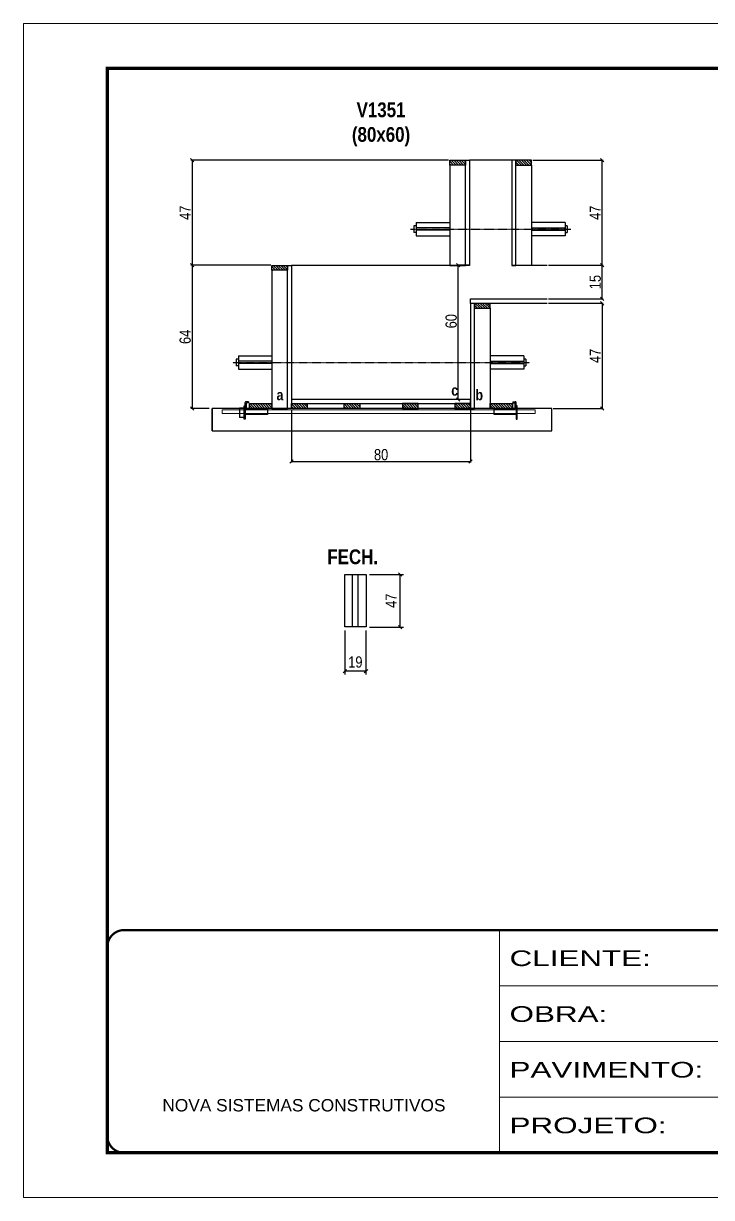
# Model space of a CAD drawing. Extents: x 3309 to 10384, y -2522 to 14608.
# Drawn here: x 3309 to 3925, y 3221 to 4271 of the extents above; entities that cross this region are included whole.
import ezdxf

# ---------------------------------------------------------------- set-up
doc = ezdxf.new("R2010")
doc.units = 0
for name, pattern in [('CONTINUO', [0]), ('DASHED', [0.75, 0.5, -0.25]), ('HIDDEN', [0.375, 0.25, -0.125])]:
    doc.linetypes.add(name, pattern=pattern)
for name, color, linetype in [('barrote', 251, 'Continuous'), ('COTA', 241, 'Continuous'), ('detalhes', 4, 'Continuous'), ('NOMENCLATURA', 7, 'Continuous'), ('Painéis', 200, 'Continuous'), ('presilha', 1, 'Continuous'), ('SARR_2.2x10', 60, 'Continuous'), ('SARR_2.2x7', 40, 'Continuous'), ('SARR_3.5x7', 81, 'Continuous'), ('TENSOR', 3, 'Continuous')]:
    doc.layers.add(name, color=color, linetype=linetype)
for name, color, linetype, lineweight in [('CONCRETO', 251, 'Continuous', 25), ('Folhas', 255, 'Continuous', 9), ('SARRAFO DE PRESSAO', 251, 'DASHED', 9), ('SCO-___-LAJ', 2, 'Continuous', 0)]:
    doc.layers.add(name, color=color, linetype=linetype, lineweight=lineweight)
doc.styles.add('ARIAL', font='arial.ttf')
doc.styles.add('COTA TECNICA', font='techl___.ttf', dxfattribs={"height": 10})
doc.styles.add('COTA TECNICA 2X', font='techl___.ttf', dxfattribs={"height": 10})
doc.styles.add('TECNICA', font='techb___.ttf', dxfattribs={"height": 10})
doc.styles.add('Tecnologia', font='')
doc.styles.get('Tecnologia').set_extended_font_data('Forgotten Futurist')
doc.dimstyles.new('PAINEL', dxfattribs={"dimtxt": 10, "dimasz": 3, "dimexe": 3, "dimexo": 3, "dimgap": 3, "dimtad": 1, "dimdec": 1, "dimzin": 12, "dimdsep": 46, "dimtxsty": 'COTA TECNICA', "dimblk1": 'OBLIQUE', "dimblk2": 'OBLIQUE', "dimsah": 1, "dimcen": 0.9, "dimclrd": 4, "dimclre": 4, "dimclrt": 240, "dimadec": 1, "dimazin": 3, "dimtfac": 1, "dimtdec": 1, "dimtmove": 0, "dimatfit": 3, "dimfxl": 1, "dimtolj": 1, "dimtzin": 12, "dimarcsym": 0})
doc.dimstyles.new('SECAO', dxfattribs={"dimscale": 0.333333, "dimtxt": 5, "dimasz": 9, "dimexe": 3, "dimexo": 3, "dimgap": 3, "dimtad": 1, "dimdec": 1, "dimlfac": 0.5, "dimzin": 12, "dimdsep": 46, "dimtxsty": 'COTA TECNICA 2X', "dimblk1": 'OBLIQUE', "dimblk2": 'OBLIQUE', "dimsah": 1, "dimcen": 0.9, "dimclrd": 4, "dimclre": 4, "dimclrt": 240, "dimadec": 1, "dimazin": 3, "dimtfac": 1, "dimtdec": 1, "dimtmove": 0, "dimatfit": 3, "dimfxl": 1, "dimtolj": 1, "dimtzin": 12, "dimarcsym": 0})
pattern_1 = [(135, (36831.601, -119585.8097), (-1.122532015, -1.122532015), [])]
pattern_2 = [(135, (36858.1, -119368.2097), (-1.122532015, -1.122532015), [])]

# ---------------------------------------------------------------- blocks, each defined once
blk = doc.blocks.new('9999999999')
at = {"color": 30, "linetype": 'CONTINUO'}
for p, q in [((98564.6, 34230.2), (98564.6, 34429.4)), ((98564.6, 34379.6), (99584, 34379.6)), ((98564.6, 34329.8), (99488, 34329.8)), ((98564.6, 34280), (99488, 34280))]:
    blk.add_line(p, q, dxfattribs=at)
at = {"color": 30, "linetype": 'CONTINUO', "const_width": 2}
blk.add_lwpolyline([(99584, 34230.2), (99584, 34414.4, 0.414214), (99569, 34429.4), (98229, 34429.4, 0.414214), (98214, 34414.4), (98214, 34245.2, 0.414214), (98229, 34230.2), (99584, 34230.2)], format="xyb", dxfattribs=at)
at = {"layer": 'Folhas'}
blk.add_lwpolyline([(98139, 34190.2), (99624, 34190.2), (99624, 35240.2), (98139, 35240.2)], close=True, dxfattribs=at)
at = {"layer": 'Folhas', "color": 30, "const_width": 3}
blk.add_lwpolyline([(98214, 34230.2), (99584, 34230.2), (99584, 35200.2), (98214, 35200.2)], close=True, dxfattribs=at)
at = {"color": 7, "linetype": 'Continuous', "ltscale": 5, "style": 'ARIAL'}
blk.add_text('NOVA SISTEMAS CONSTRUTIVOS', height=11.059, dxfattribs=at).set_placement((98263.2, 34267.2))
at = {"layer": 'Folhas', "color": 7, "style": 'Tecnologia', "width": 1.5}
for s, p in [('CLIENTE:', (98573.7, 34397.2)), ('OBRA:', (98573.7, 34347.3)), ('PAVIMENTO:', (98573.7, 34297.5)), ('PROJETO:', (98573.7, 34247.7))]:
    blk.add_text(s, height=14, dxfattribs=at).set_placement(p)
blk = doc.blocks.new('PRESILHA METÁLICA 1')
at = {"layer": 'presilha'}
for p, q in [((7.5, 10.6), (7.5, 19.9)), ((12, 21), (8.6, 21)), ((9, 11.6), (9, 18.9)), ((12, 19.5), (9.6, 19.5)), ((12, 21), (12, 19.5)), ((0, 13), (6, 13)), ((0, 13), (0, 0)), ((6, 0), (0, 0)), ((6, 15.5), (7.5, 15.5)), ((6, -2.5), (6, 15.5)), ((6, 13), (6, 0)), ((7.5, 15.5), (7.5, -2.5)), ((37.5, 4.1), (7.5, 4.1)), ((37.5, 11), (9.6, 11)), ((37.5, 11), (37.5, 4.1)), ((7.5, -2.5), (6, -2.5))]:
    blk.add_line(p, q, dxfattribs=at)
for centre, radius, start, end in [((8.6, 19.9), 1.14, 90, 180), ((9.6, 18.9), 0.57, 90, 180), ((9.6, 11.6), 0.57, 180, 270)]:
    blk.add_arc(centre, radius, start, end, dxfattribs=at)
blk = doc.blocks.new('PRESILHA METÁLICA 2')
at = {"layer": 'presilha'}
for p, q in [((-5.2, 23.5), (-5.2, 22)), ((-5.2, 23.5), (-1.9, 23.5)), ((-5.2, 22), (-2.8, 22)), ((-2.2, 14.1), (-2.2, 21.4)), ((0.8, 18), (-0.8, 18)), ((-0.8, 18), (-0.8, 0)), ((-0.8, 14.6), (-0.8, 22.4)), ((0.8, 0), (0.8, 18)), ((-30.8, 13.5), (-30.8, 6.6)), ((-30.8, 13.5), (-2.8, 13.5)), ((-30.8, 6.6), (-0.8, 6.6)), ((-0.8, 0), (0.8, 0))]:
    blk.add_line(p, q, dxfattribs=at)
for centre, radius, start, end in [((-2.8, 21.4), 0.57, 0, 90), ((-1.9, 22.4), 1.14, 0, 90), ((-2.8, 14.1), 0.57, 270, 0)]:
    blk.add_arc(centre, radius, start, end, dxfattribs=at)
blk = doc.blocks.new('_Oblique')
at = {"color": 0, "linetype": 'ByBlock', "lineweight": -2}
blk.add_line((-0.5, -0.5), (0.5, 0.5), dxfattribs=at)
blk = doc.blocks.new('*D1160')
at = {"layer": 'COTA', "color": 4, "lineweight": -2, "transparency": 16777216}
for p, q in [((3530.6, 4054.4), (3459.1, 4054.4)), ((3460.1, 4054.4), (3460.1, 3926.4)), ((3475.3, 3926.4), (3459.1, 3926.4))]:
    blk.add_line(p, q, dxfattribs=at)
at = {"layer": 'Defpoints', "color": 0, "transparency": 16777216}
for p in [(3531.6, 4054.4), (3460.1, 3926.4), (3476.3, 3926.4)]:
    blk.add_point(p, dxfattribs=at)
at = {"layer": 'COTA', "color": 4, "lineweight": -2, "transparency": 16777216, "xscale": 3, "yscale": 3, "zscale": 3}
for p, rotation in [((3460.1, 4054.4), 90), ((3460.1, 3926.4), 270)]:
    blk.add_blockref('_Oblique', p, dxfattribs=dict(at, rotation=rotation))
at = {"layer": 'COTA', "color": 240, "transparency": 16777216, "insert": (3454, 3990.4), "char_height": 10, "attachment_point": 5, "rotation": 90, "style": 'COTA TECNICA 2X'}
blk.add_mtext('\\A1;64', dxfattribs=at)
blk = doc.blocks.new('*D1161')
at = {"layer": 'COTA', "color": 4, "lineweight": -2, "transparency": 16777216}
for p, q in [((3778.9, 4020.4), (3827.8, 4020.4)), ((3826.8, 4020.4), (3826.8, 3926.4)), ((3783, 3926.4), (3827.8, 3926.4))]:
    blk.add_line(p, q, dxfattribs=at)
at = {"layer": 'Defpoints', "color": 0, "transparency": 16777216}
for p in [(3777.9, 4020.4), (3782, 3926.4), (3826.8, 3926.4)]:
    blk.add_point(p, dxfattribs=at)
at = {"layer": 'COTA', "color": 4, "lineweight": -2, "transparency": 16777216, "xscale": 3, "yscale": 3, "zscale": 3}
for p, rotation in [((3826.8, 4020.4), 90), ((3826.8, 3926.4), 270)]:
    blk.add_blockref('_Oblique', p, dxfattribs=dict(at, rotation=rotation))
at = {"layer": 'COTA', "color": 240, "transparency": 16777216, "insert": (3820.7, 3973.4), "char_height": 10, "attachment_point": 5, "rotation": 90, "style": 'COTA TECNICA 2X'}
blk.add_mtext('\\A1;47', dxfattribs=at)
blk = doc.blocks.new('*D1159')
at = {"layer": 'COTA', "color": 4, "lineweight": -2, "transparency": 16777216}
for p, q in [((3708.2, 4054.4), (3697, 4054.4)), ((3698, 3934.4), (3698, 4054.4)), ((3708.2, 3934.4), (3697, 3934.4))]:
    blk.add_line(p, q, dxfattribs=at)
at = {"layer": 'Defpoints', "color": 0, "transparency": 16777216}
for p in [(3698, 4054.4), (3709.2, 4054.4), (3709.2, 3934.4)]:
    blk.add_point(p, dxfattribs=at)
at = {"layer": 'COTA', "color": 4, "lineweight": -2, "transparency": 16777216, "xscale": 3, "yscale": 3, "zscale": 3}
for p, rotation in [((3698, 4054.4), 90), ((3698, 3934.4), 270)]:
    blk.add_blockref('_Oblique', p, dxfattribs=dict(at, rotation=rotation))
at = {"layer": 'COTA', "color": 240, "transparency": 16777216, "insert": (3691.9, 4004.4), "char_height": 10, "attachment_point": 5, "rotation": 90, "style": 'COTA TECNICA 2X'}
blk.add_mtext('\\A1;60', dxfattribs=at)
blk = doc.blocks.new('*D1162')
at = {"layer": 'COTA', "color": 4, "lineweight": -2, "transparency": 16777216}
for p, q in [((3549.2, 3925.4), (3549.2, 3877.9)), ((3709.2, 3925.4), (3709.2, 3877.9)), ((3549.2, 3878.9), (3709.2, 3878.9))]:
    blk.add_line(p, q, dxfattribs=at)
at = {"layer": 'Defpoints', "color": 0, "transparency": 16777216}
for p in [(3549.2, 3926.4), (3709.2, 3926.4), (3709.2, 3878.9)]:
    blk.add_point(p, dxfattribs=at)
at = {"layer": 'COTA', "color": 4, "lineweight": -2, "transparency": 16777216, "xscale": 3, "yscale": 3, "zscale": 3, "rotation": 180}
blk.add_blockref('_Oblique', (3549.2, 3878.9), dxfattribs=at)
at = {"layer": 'COTA', "color": 4, "lineweight": -2, "transparency": 16777216, "xscale": 3, "yscale": 3, "zscale": 3}
blk.add_blockref('_Oblique', (3709.2, 3878.9), dxfattribs=at)
at = {"layer": 'COTA', "color": 240, "transparency": 16777216, "insert": (3629.2, 3885), "char_height": 10, "attachment_point": 5, "style": 'COTA TECNICA 2X'}
blk.add_mtext('\\A1;80', dxfattribs=at)
blk = doc.blocks.new('*D1163')
at = {"layer": 'COTA', "color": 4, "lineweight": -2, "transparency": 16777216}
for p, q in [((3778.9, 4054.4), (3827.8, 4054.4)), ((3826.8, 4024.4), (3826.8, 4054.4)), ((3778.9, 4024.4), (3827.8, 4024.4))]:
    blk.add_line(p, q, dxfattribs=at)
at = {"layer": 'Defpoints', "color": 0, "transparency": 16777216}
for p in [(3777.9, 4054.4), (3826.8, 4054.4), (3777.9, 4024.4)]:
    blk.add_point(p, dxfattribs=at)
at = {"layer": 'COTA', "color": 4, "lineweight": -2, "transparency": 16777216, "xscale": 3, "yscale": 3, "zscale": 3}
for p, rotation in [((3826.8, 4054.4), 90), ((3826.8, 4024.4), 270)]:
    blk.add_blockref('_Oblique', p, dxfattribs=dict(at, rotation=rotation))
at = {"layer": 'COTA', "color": 240, "transparency": 16777216, "insert": (3820.7, 4039.4), "char_height": 10, "attachment_point": 5, "rotation": 90, "style": 'COTA TECNICA 2X'}
blk.add_mtext('\\A1;15', dxfattribs=at)
blk = doc.blocks.new('*D1175')
at = {"layer": 'COTA', "color": 4, "lineweight": -2, "transparency": 16777216}
for p, q in [((3689.6, 4148.4), (3459.1, 4148.4)), ((3460.1, 4148.4), (3460.1, 4054.4)), ((3529.6, 4054.4), (3459.1, 4054.4))]:
    blk.add_line(p, q, dxfattribs=at)
at = {"layer": 'Defpoints', "color": 0, "transparency": 16777216}
for p in [(3690.6, 4148.4), (3460.1, 4054.4), (3530.6, 4054.4, 0)]:
    blk.add_point(p, dxfattribs=at)
at = {"layer": 'COTA', "color": 4, "lineweight": -2, "transparency": 16777216, "xscale": 3, "yscale": 3, "zscale": 3}
for p, rotation in [((3460.1, 4148.4), 90), ((3460.1, 4054.4), 270)]:
    blk.add_blockref('_Oblique', p, dxfattribs=dict(at, rotation=rotation))
at = {"layer": 'COTA', "color": 240, "transparency": 16777216, "insert": (3454, 4101.4), "char_height": 10, "attachment_point": 5, "rotation": 90, "style": 'COTA TECNICA 2X'}
blk.add_mtext('\\A1;47', dxfattribs=at)
blk = doc.blocks.new('*D1176')
at = {"layer": 'COTA', "color": 4, "lineweight": -2, "transparency": 16777216}
for p, q in [((3764.8, 4148.4), (3827.8, 4148.4)), ((3826.8, 4054.4), (3826.8, 4148.4)), ((3778.9, 4054.4), (3827.8, 4054.4))]:
    blk.add_line(p, q, dxfattribs=at)
at = {"layer": 'Defpoints', "color": 0, "transparency": 16777216}
for p in [(3763.8, 4148.4), (3826.8, 4148.4), (3777.9, 4054.4)]:
    blk.add_point(p, dxfattribs=at)
at = {"layer": 'COTA', "color": 4, "lineweight": -2, "transparency": 16777216, "xscale": 3, "yscale": 3, "zscale": 3}
for p, rotation in [((3826.8, 4148.4), 90), ((3826.8, 4054.4), 270)]:
    blk.add_blockref('_Oblique', p, dxfattribs=dict(at, rotation=rotation))
at = {"layer": 'COTA', "color": 240, "transparency": 16777216, "insert": (3820.7, 4101.4), "char_height": 10, "attachment_point": 5, "rotation": 90, "style": 'COTA TECNICA 2X'}
blk.add_mtext('\\A1;47', dxfattribs=at)
blk = doc.blocks.new('*D1608')
at = {"layer": 'COTA', "color": 4, "lineweight": -2, "transparency": 16777216}
for p, q in [((3618.7, 3777.9), (3649.3, 3777.9)), ((3646.3, 3730.9), (3646.3, 3777.9)), ((3618.7, 3730.9), (3649.3, 3730.9))]:
    blk.add_line(p, q, dxfattribs=at)
at = {"layer": 'Defpoints', "color": 0, "transparency": 16777216}
for p in [(3615.7, 3777.9), (3646.3, 3777.9), (3615.7, 3730.9)]:
    blk.add_point(p, dxfattribs=at)
at = {"layer": 'COTA', "color": 4, "lineweight": -2, "transparency": 16777216, "xscale": 3, "yscale": 3, "zscale": 3}
for p, rotation in [((3646.3, 3777.9), 90), ((3646.3, 3730.9), 270)]:
    blk.add_blockref('_Oblique', p, dxfattribs=dict(at, rotation=rotation))
at = {"layer": 'COTA', "color": 240, "transparency": 16777216, "insert": (3638.2, 3754.4), "char_height": 10, "attachment_point": 5, "rotation": 90, "style": 'COTA TECNICA'}
blk.add_mtext('\\A1;47', dxfattribs=at)
blk = doc.blocks.new('*D1609')
at = {"layer": 'COTA', "color": 4, "lineweight": -2, "transparency": 16777216}
for p, q in [((3596.7, 3727.9), (3596.7, 3688.5)), ((3615.7, 3727.9), (3615.7, 3688.5)), ((3615.7, 3691.5), (3596.7, 3691.5))]:
    blk.add_line(p, q, dxfattribs=at)
at = {"layer": 'Defpoints', "color": 0, "transparency": 16777216}
for p in [(3596.7, 3730.9), (3615.7, 3730.9), (3596.7, 3691.5)]:
    blk.add_point(p, dxfattribs=at)
at = {"layer": 'COTA', "color": 4, "lineweight": -2, "transparency": 16777216, "xscale": 3, "yscale": 3, "zscale": 3, "rotation": 180}
blk.add_blockref('_Oblique', (3596.7, 3691.5), dxfattribs=at)
at = {"layer": 'COTA', "color": 4, "lineweight": -2, "transparency": 16777216, "xscale": 3, "yscale": 3, "zscale": 3}
blk.add_blockref('_Oblique', (3615.7, 3691.5), dxfattribs=at)
at = {"layer": 'COTA', "color": 240, "transparency": 16777216, "insert": (3606.2, 3699.6), "char_height": 10, "attachment_point": 5, "style": 'COTA TECNICA'}
blk.add_mtext('\\A1;19', dxfattribs=at)

msp = doc.modelspace()

# ---------------------------------------------------------------- hatches: boundary and pattern name
at = {"layer": 'SARR_2.2x10'}
h = msp.add_hatch(dxfattribs=at)
h.set_pattern_fill('ANSI31', color=256, scale=0.5, angle=90)
h.set_pattern_definition([(135, (36705.1, -119585.8097), (-1.122532015, -1.122532015), [])])
h.paths.add_polyline_path([(3511.56, 3930.76), (3511.56, 3926.36), (3531.56, 3926.36), (3531.56, 3930.76)])
h = msp.add_hatch(dxfattribs=at)
h.set_pattern_fill('ANSI31', color=256, scale=0.5, angle=90)
h.set_pattern_definition([(135, (36920.3, -119585.8097), (-1.122532015, -1.122532015), [])])
h.paths.add_polyline_path([(3726.76, 3930.76), (3726.76, 3926.36), (3746.76, 3926.36), (3746.76, 3930.76)])
at = {"layer": 'SARR_2.2x7'}
h = msp.add_hatch(dxfattribs=at)
h.set_pattern_fill('ANSI31', color=256, scale=0.5, angle=90)
h.set_pattern_definition(pattern_2)
h.paths.add_polyline_path([(3704.56, 4148.36), (3704.56, 4143.96), (3690.56, 4143.96), (3690.56, 4148.36)])
h = msp.add_hatch(dxfattribs=at)
h.set_pattern_fill('ANSI31', color=256, scale=0.5, angle=90)
h.set_pattern_definition(pattern_2)
h.paths.add_polyline_path([(3749.76, 4148.36), (3749.76, 4143.96), (3763.76, 4143.96), (3763.76, 4148.36)])
h = msp.add_hatch(dxfattribs=at)
h.set_pattern_fill('ANSI31', color=256, scale=0.5, angle=90)
h.set_pattern_definition([(135, (36719.1, -119462.2097), (-1.122532015, -1.122532015), [])])
h.paths.add_polyline_path([(3545.56, 4054.36), (3545.56, 4049.96), (3531.56, 4049.96), (3531.56, 4054.36)])
h = msp.add_hatch(dxfattribs=at)
h.set_pattern_fill('ANSI31', color=256, scale=0.5, angle=90)
h.set_pattern_definition([(135, (36821.1, -119496.2097), (-1.122532015, -1.122532015), [])])
h.paths.add_polyline_path([(3712.76, 4020.36), (3712.76, 4015.96), (3726.76, 4015.96), (3726.76, 4020.36)])
h = msp.add_hatch(dxfattribs=at)
h.set_pattern_fill('ANSI31', color=256, scale=0.5, angle=90)
h.set_pattern_definition([(135, (36784.7, -119585.8097), (-1.122532015, -1.122532015), [])])
h.paths.add_polyline_path([(3563.16, 3926.36), (3563.16, 3930.76), (3549.16, 3930.76), (3549.16, 3926.36)])
h = msp.add_hatch(dxfattribs=at)
h.set_pattern_fill('ANSI31', color=256, scale=0.5, angle=90)
h.set_pattern_definition(pattern_1)
h.paths.add_polyline_path([(3610.06, 3926.36), (3610.06, 3930.76), (3596.06, 3930.76), (3596.06, 3926.36)])
h = msp.add_hatch(dxfattribs=at)
h.set_pattern_fill('ANSI31', color=256, scale=0.5, angle=90)
h.set_pattern_definition(pattern_1)
h.paths.add_polyline_path([(3648.26, 3926.36), (3648.26, 3930.76), (3662.26, 3930.76), (3662.26, 3926.36)])
h = msp.add_hatch(dxfattribs=at)
h.set_pattern_fill('ANSI31', color=256, scale=0.5, angle=90)
h.set_pattern_definition([(135, (36906.7, -119585.8097), (-1.122532015, -1.122532015), [])])
h.paths.add_polyline_path([(3695.16, 3930.76), (3695.16, 3926.36), (3709.16, 3926.36), (3709.16, 3930.76)])

# ---------------------------------------------------------------- linework, layer by layer
at = {"ltscale": 3}
for p, q in [((3658.56, 4089.81), (3658.56, 4083.81)), ((3660.56, 4089.81), (3658.56, 4089.81)), ((3660.56, 4092.81), (3660.56, 4080.81)), ((3660.56, 4092.81), (3690.56, 4092.81)), ((3690.56, 4087.81), (3660.56, 4087.81)), ((3690.56, 4085.81), (3660.56, 4085.81)), ((3793.76, 4092.81), (3763.76, 4092.81)), ((3763.76, 4087.81), (3793.76, 4087.81)), ((3763.76, 4085.81), (3793.76, 4085.81)), ((3793.76, 4092.81), (3793.76, 4080.81)), ((3795.76, 4089.81), (3793.76, 4089.81)), ((3795.76, 4089.81), (3795.76, 4083.81)), ((3660.56, 4083.81), (3658.56, 4083.81)), ((3660.56, 4080.81), (3690.56, 4080.81)), ((3793.76, 4080.81), (3763.76, 4080.81)), ((3793.76, 4083.81), (3795.76, 4083.81)), ((3499.56, 3970.53), (3499.56, 3964.53)), ((3501.56, 3970.53), (3499.56, 3970.53)), ((3501.56, 3973.53), (3501.56, 3961.53)), ((3501.56, 3973.53), (3531.56, 3973.53)), ((3756.76, 3973.53), (3726.76, 3973.53)), ((3756.76, 3973.53), (3756.76, 3961.53)), ((3758.76, 3970.53), (3756.76, 3970.53)), ((3758.76, 3970.53), (3758.76, 3964.53)), ((3501.56, 3964.53), (3499.56, 3964.53)), ((3531.56, 3968.53), (3501.56, 3968.53)), ((3531.56, 3966.53), (3501.56, 3966.53)), ((3501.56, 3961.53), (3531.56, 3961.53)), ((3726.76, 3968.53), (3756.76, 3968.53)), ((3726.76, 3966.53), (3756.76, 3966.53)), ((3756.76, 3961.53), (3726.76, 3961.53)), ((3756.76, 3964.53), (3758.76, 3964.53))]:
    msp.add_line(p, q, dxfattribs=at)
at = {"layer": 'barrote'}
msp.add_lwpolyline([(3478.11, 3906.36), (3782.02, 3906.36), (3782.02, 3926.36), (3478.11, 3926.36)], close=True, dxfattribs=at)
at = {"layer": 'CONCRETO', "linetype": 'Continuous'}
for p, q in [((3746.16, 4148.36), (3708.16, 4148.36)), ((3708.16, 4054.36), (3549.16, 4054.36)), ((3777.86, 4054.36), (3746.16, 4054.36))]:
    msp.add_line(p, q, dxfattribs=at)
at = {"layer": 'detalhes', "color": 250}
msp.add_line((3478.11, 3906.36), (3478.11, 3926.36), dxfattribs=at)
at = {"layer": 'Painéis', "linetype": 'ByBlock'}
for p, q in [((3596.72, 3730.93), (3596.72, 3777.93)), ((3596.72, 3777.93), (3615.72, 3777.93)), ((3615.72, 3777.93), (3615.72, 3730.93)), ((3615.72, 3730.93), (3596.72, 3730.93))]:
    msp.add_line(p, q, dxfattribs=at)
at = {"layer": 'Painéis', "linetype": 'Continuous', "elevation": 0}
for points in [[(3704.56, 4054.36), (3704.56, 4148.36), (3708.16, 4148.36), (3708.16, 4054.36)], [(3749.76, 4054.36), (3749.76, 4148.36), (3746.16, 4148.36), (3746.16, 4054.36)]]:
    msp.add_lwpolyline(points, close=True, dxfattribs=at)
at = {"layer": 'Painéis', "linetype": 'Continuous'}
for points in [[(3545.56, 3926.36), (3545.56, 4054.36), (3549.16, 4054.36), (3549.16, 3926.36)], [(3712.76, 3926.36), (3712.76, 4020.36), (3709.16, 4020.36), (3709.16, 3926.36)], [(3709.16, 3934.36), (3549.16, 3934.36), (3549.16, 3930.76), (3709.16, 3930.76)]]:
    msp.add_lwpolyline(points, close=True, dxfattribs=at)
at = {"layer": 'Painéis', "linetype": 'Continuous', "elevation": 0}
msp.add_lwpolyline([(3777.86, 4020.36), (3709.16, 4020.36), (3709.16, 4024.36), (3777.86, 4024.36)], dxfattribs=at)
at = {"layer": 'SARR_2.2x10'}
for points in [[(3511.56, 3930.76), (3531.56, 3930.76), (3531.56, 3926.36), (3511.56, 3926.36)], [(3726.76, 3930.76), (3746.76, 3930.76), (3746.76, 3926.36), (3726.76, 3926.36)]]:
    msp.add_lwpolyline(points, close=True, dxfattribs=at)
at = {"layer": 'SARR_2.2x7', "linetype": 'Continuous'}
for p, q in [((3603.72, 3730.93), (3603.72, 3777.93)), ((3608.72, 3730.93), (3608.72, 3777.93))]:
    msp.add_line(p, q, dxfattribs=at)
at = {"layer": 'SARR_2.2x7', "elevation": 0}
for points in [[(3690.56, 4148.36), (3704.56, 4148.36), (3704.56, 4143.96), (3690.56, 4143.96)], [(3763.76, 4148.36), (3749.76, 4148.36), (3749.76, 4143.96), (3763.76, 4143.96)], [(3531.56, 4054.36), (3545.56, 4054.36), (3545.56, 4049.96), (3531.56, 4049.96)], [(3726.76, 4020.36), (3712.76, 4020.36), (3712.76, 4015.96), (3726.76, 4015.96)]]:
    msp.add_lwpolyline(points, close=True, dxfattribs=at)
at = {"layer": 'SARR_2.2x7'}
for points in [[(3549.16, 3930.76), (3563.16, 3930.76), (3563.16, 3926.36), (3549.16, 3926.36)], [(3596.06, 3930.76), (3610.06, 3930.76), (3610.06, 3926.36), (3596.06, 3926.36)], [(3662.26, 3930.76), (3648.26, 3930.76), (3648.26, 3926.36), (3662.26, 3926.36)], [(3709.16, 3930.76), (3695.16, 3930.76), (3695.16, 3926.36), (3709.16, 3926.36)]]:
    msp.add_lwpolyline(points, close=True, dxfattribs=at)
at = {"layer": 'SARR_3.5x7', "elevation": 0}
for points in [[(3704.56, 4143.96), (3690.56, 4143.96), (3690.56, 4054.36), (3704.56, 4054.36)], [(3749.76, 4143.96), (3763.76, 4143.96), (3763.76, 4054.36), (3749.76, 4054.36)]]:
    msp.add_lwpolyline(points, close=True, dxfattribs=at)
at = {"layer": 'SARR_3.5x7'}
for points in [[(3545.56, 4049.96), (3531.56, 4049.96), (3531.56, 3926.36), (3545.56, 3926.36)], [(3712.76, 4015.96), (3726.76, 4015.96), (3726.76, 3926.36), (3712.76, 3926.36)]]:
    msp.add_lwpolyline(points, close=True, dxfattribs=at)
at = {"layer": 'SCO-___-LAJ', "color": 1}
msp.add_lwpolyline([(3487.11, 3925.03), (3766.94, 3925.03), (3766.94, 3921.83), (3487.11, 3921.83)], close=True, dxfattribs=at)
at = {"layer": 'TENSOR', "linetype": 'HIDDEN', "ltscale": 0.5}
for p, q in [((3655.56, 4086.81), (3799.06, 4086.81)), ((3496.56, 3967.53), (3762.06, 3967.53))]:
    msp.add_line(p, q, dxfattribs=at)

# ---------------------------------------------------------------- block references
at = {"layer": 'presilha', "xscale": 0.6666666666666666, "yscale": 0.6666666666666666, "zscale": 0.6666666666666666}
for name, p in [('PRESILHA METÁLICA 1', (3502.69, 3918.39)), ('PRESILHA METÁLICA 2', (3750.44, 3916.73))]:
    msp.add_blockref(name, p, dxfattribs=at)
at = {"layer": 'SARRAFO DE PRESSAO', "color": 6, "linetype": 'ByBlock'}
msp.add_blockref('9999999999', (-94829.61, -30969.52), dxfattribs=at)

# ---------------------------------------------------------------- texts
at = {"layer": 'detalhes', "style": 'TECNICA'}
for s, p in [('a', (3535.69, 3933.72)), ('c', (3691.98, 3937.83)), ('b', (3713.66, 3933.71))]:
    msp.add_text(s, height=9.6, dxfattribs=at).set_placement(p)
at = {"layer": 'NOMENCLATURA', "style": 'TECNICA'}
msp.add_text('FECH.', height=13.2, dxfattribs=at).set_placement((3581.12, 3787.11))
at = {"layer": 'NOMENCLATURA', "insert": (3629.16, 4200.06), "char_height": 13.2, "attachment_point": 2, "style": 'TECNICA'}
msp.add_mtext_dynamic_manual_height_columns('V1351\\P(80x60)', width=300.2766, gutter_width=1, heights=[0], dxfattribs=at)

# ---------------------------------------------------------------- dimensions: what is measured, and where the dimension line sits
at = {"layer": 'COTA'}
for base, p1, p2, dimstyle, picture, middle in [((3460.11, 4054.36), (3690.56, 4148.36), (3530.56, 4054.36, 0), 'SECAO', '*D1175', (3454.04, 4101.36)), ((3826.78, 4148.36), (3777.86, 4054.36), (3763.76, 4148.36), 'SECAO', '*D1176', (3820.7, 4101.36)), ((3460.11, 3926.36, 0), (3531.56, 4054.36), (3476.35, 3926.36, 0), 'SECAO', '*D1160', (3454.01, 3990.36, 0)), ((3826.78, 4054.36), (3777.86, 4024.36), (3777.86, 4054.36), 'SECAO', '*D1163', (3820.67, 4039.36)), ((3826.78, 3926.36, 0), (3777.86, 4020.36), (3781.97, 3926.36, 0), 'SECAO', '*D1161', (3820.7, 3973.36, 0)), ((3646.32, 3777.93), (3615.72, 3730.93), (3615.72, 3777.93), 'PAINEL', '*D1608', (3638.24, 3754.43))]:
    dim = msp.add_linear_dim(base=base, p1=p1, p2=p2, angle=90, dimstyle=dimstyle, dxfattribs=at)
    dim.commit()
    dim.dimension.update_dxf_attribs({"geometry": picture, "text_midpoint": middle})
dim = msp.add_linear_dim(base=(3697.99, 4054.36), p1=(3709.16, 3934.36), p2=(3709.16, 4054.36), angle=90, dimstyle='SECAO', dxfattribs=at)
dim.commit()
dim.dimension.update_dxf_attribs({"geometry": '*D1159', "text_midpoint": (3697.99, 4004.36), "dimtype": 160})
for base, p1, p2, dimstyle, picture, middle in [((3709.16, 3878.89), (3549.16, 3926.36), (3709.16, 3926.36), 'SECAO', '*D1162', (3629.16, 3885.01)), ((3596.72, 3691.51), (3615.72, 3730.93), (3596.72, 3730.93), 'PAINEL', '*D1609', (3606.22, 3699.6))]:
    dim = msp.add_linear_dim(base=base, p1=p1, p2=p2, dimstyle=dimstyle, dxfattribs=at)
    dim.commit()
    dim.dimension.update_dxf_attribs({"geometry": picture, "text_midpoint": middle})

doc.saveas('drawing.dxf')
